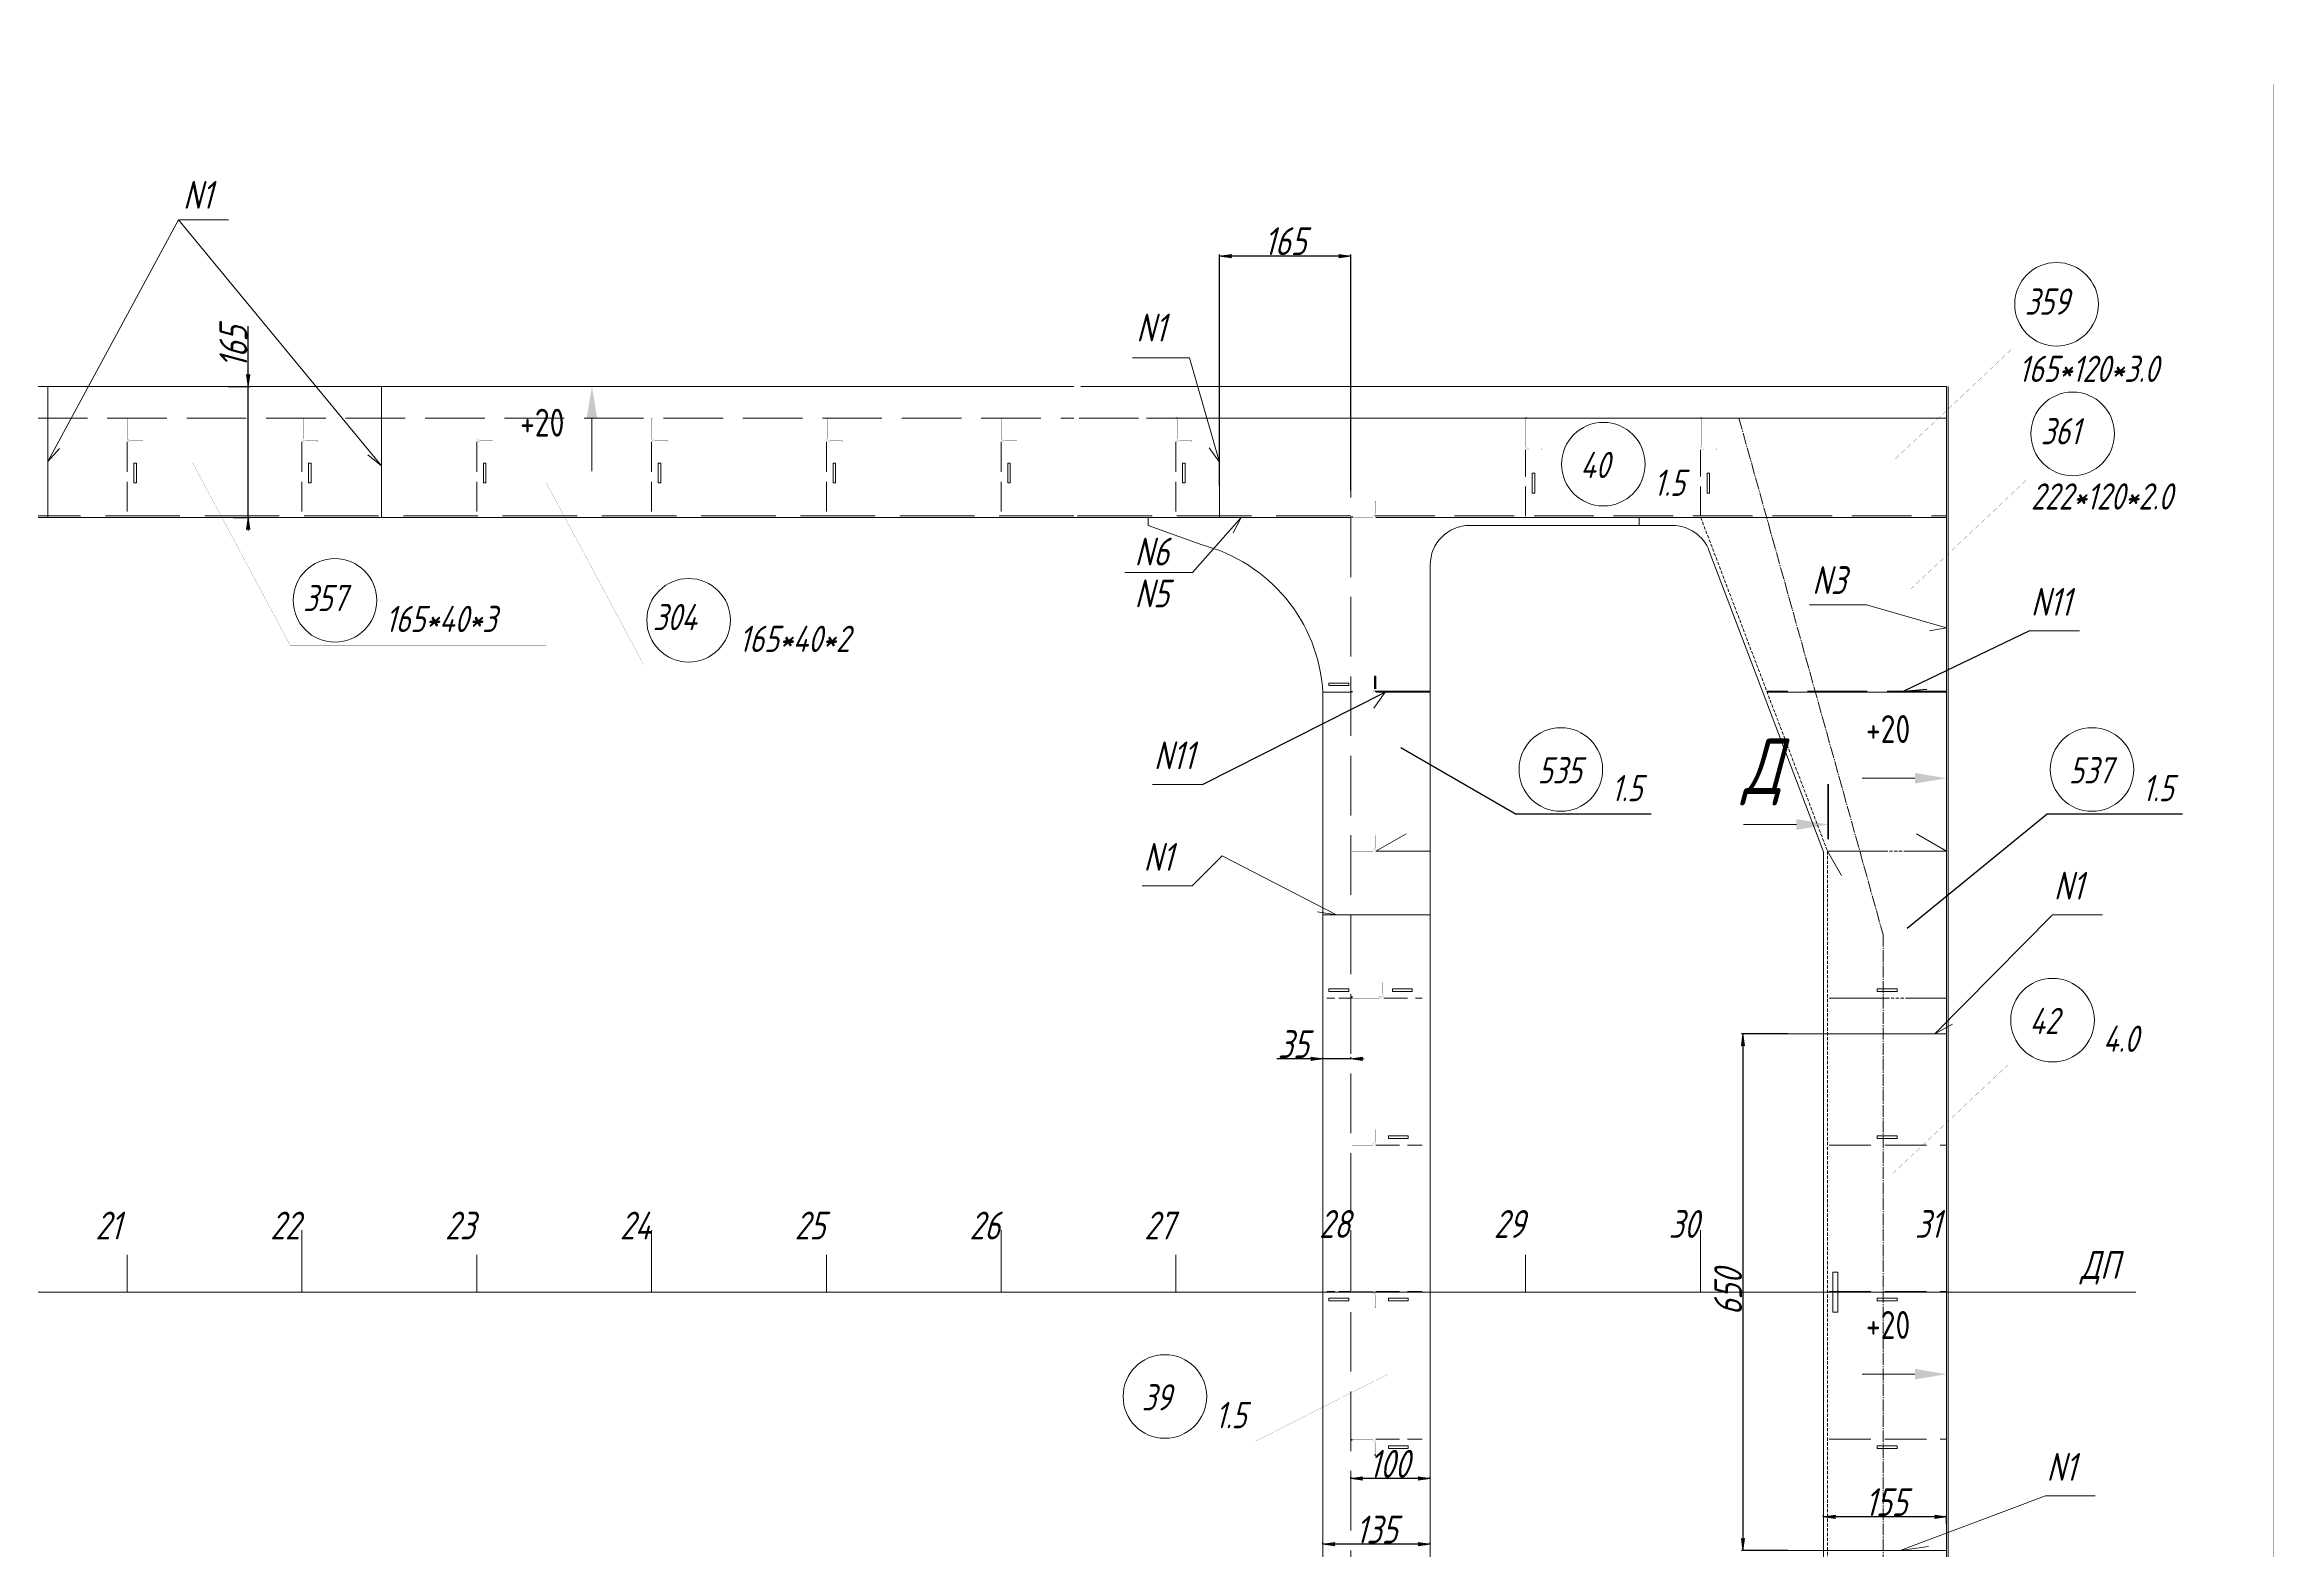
# Model space of a CAD drawing. Header units: millimetres. Extents: x 77380 to 135900, y -26587 to 17301.
# Drawn here: x 99405 to 102212, y 2179 to 4074 of the extents above; entities that cross this region are included whole.
import ezdxf

# ---------------------------------------------------------------- set-up
doc = ezdxf.new("R2010")
doc.units = ezdxf.units.MM
for name, pattern in [('K5LT32768', [0]), ('K5LT32770', [0]), ('K5LT32772', [0]), ('K5LT32780', [0]), ('K5LT32781', [0]), ('K5LT32782', [50, 37.5, -12.5]), ('K5LT32783', [100, 75, -25]), ('K5LT32785', [200, 125, -25, 25, -25]), ('K5LT32786', [100, 75, -25]), ('K5LT32787', [100, 75, -25]), ('K5LT32792', [0]), ('K5LT32816', [40, 30, -10]), ('K5LT32817', [125, 93.75, -31.25]), ('K5LT32823', [70, 52.5, -17.5]), ('K5LT32825', [20, 15, -5]), ('K5LT32831', [0]), ('K5LT32832', [0]), ('K5LT_AXLED', [19.5, 15, -1.5, 1.5, -1.5]), ('K5LT_DASHED', [6, 4, -2]), ('K5LT_THIN', [0])]:
    doc.linetypes.add(name, pattern=pattern)
doc.layers.add('4001', color=7, linetype='Continuous')
doc.styles.add('KDIMTEXTSTYLE', font='GOST_AU.SHX', dxfattribs={"width": 0.96, "oblique": 15, "height": 5})
doc.styles.add('KTEXTSTYLE', font='GOST_AU.SHX', dxfattribs={"width": 0.96, "height": 5})
doc.dimstyles.new('KDIMSTYLE (1.00)', dxfattribs={"dimtxt": 5, "dimasz": 1, "dimexe": 2, "dimexo": 0, "dimgap": 1, "dimtad": 1, "dimtxsty": 'KDIMTEXTSTYLE', "dimsah": 1, "dimcen": 0, "dimdle": 1, "dimadec": 0, "dimazin": 0, "dimtfac": 0.667, "dimtmove": 0, "dimatfit": 3, "dimfxl": 1, "dimtvp": 1, "dimtolj": 1, "dimtzin": 0, "dimarcsym": 0})

# ---------------------------------------------------------------- blocks, each defined once
blk = doc.blocks.new('KDIMARROW_02')
blk.add_hatch(color=0).paths.add_polyline_path([(13.5, 0), (15, 2), (0, 0), (15, -2)])
at = {"color": 0, "linetype": 'K5LT_THIN', "lineweight": 18}
for p, q in [((15, 2), (0, 0)), ((0, 0), (15, -2)), ((0, 0), (17, 0)), ((13.5, 0), (15, 2)), ((15, -2), (13.5, 0))]:
    blk.add_line(p, q, dxfattribs=at)
at = {"layer": '4001', "color": 0, "linetype": 'K5LT_THIN', "lineweight": 18}
blk.add_line((0, 0), (-1, 0), dxfattribs=at)
blk = doc.blocks.new('D128')
at = {"color": 0, "lineweight": -2}
for p, q in [((99661, 3644.3), (99661, 3719.9)), ((99636.3, 3644.3), (99663, 3644.3)), ((99661, 3480.3), (99661, 3643.3)), ((99642.4, 3479.3), (99663, 3479.3))]:
    blk.add_line(p, q, dxfattribs=at)
at = {"layer": 'Defpoints', "color": 0, "lineweight": 100}
for p in [(99636.3, 3644.3), (99661, 3644.3), (99642.4, 3479.3)]:
    blk.add_point(p, dxfattribs=at)
at = {"color": 0, "lineweight": -2}
for p, rotation in [((99661, 3644.3), 90), ((99661, 3479.3), 270)]:
    blk.add_blockref('KDIMARROW_02', p, dxfattribs=dict(at, rotation=rotation))
at = {"color": 7, "insert": (99642.3, 3693.8), "char_height": 5, "attachment_point": 5, "rotation": 90, "style": 'KDIMTEXTSTYLE'}
blk.add_mtext('\\A1;\\H35.0;\\W0.965;\\Q15;\\Q15;\\H35.0;\\W0.965;\\Q15;165\\H35.0;\\W0.965;\\Q15;\\Q15;', dxfattribs=at)
blk = doc.blocks.new('U347')
blk.add_hatch(color=7).paths.add_polyline_path([(99555.2, 18234.3), (99541.9, 18234.3), (99548.6, 18274.3)])
at = {"color": 7, "linetype": 'K5LT32831', "lineweight": 9}
blk.add_line((99548.6, 18234.3), (99548.6, 18167.8), dxfattribs=at)
blk = doc.blocks.new('U444')
at = {"color": 7, "linetype": 'K5LT32780', "const_width": 0.18}
for points in [[(93305.3, 12764.4), (101715.3, 12764.4), (101715.3, 18704.4), (93305.3, 18704.4)], [(93505.3, 12814.4), (101665.3, 12814.4), (101665.3, 18654.4), (93505.3, 18654.4)]]:
    blk.add_lwpolyline(points, close=True, dxfattribs=at)
blk = doc.blocks.new('KDIMARROW_01')
blk.add_hatch(color=0).paths.add_polyline_path([(0, 0), (-15, 2), (-13.5, 0), (-15, -2)])
at = {"color": 0, "linetype": 'K5LT_THIN', "lineweight": 18}
for p, q in [((-13.5, 0), (-15, 2)), ((-15, 2), (0, 0)), ((0, 0), (-15, -2)), ((-15, -2), (-13.5, 0))]:
    blk.add_line(p, q, dxfattribs=at)
at = {"layer": '4001', "color": 0, "linetype": 'K5LT_THIN', "lineweight": 18}
blk.add_line((0, 0), (-1, 0), dxfattribs=at)
blk = doc.blocks.new('*D555')
at = {"color": 0, "lineweight": -2}
for p, q in [((101013.6, 2187.1), (101013.6, 2189.1)), ((101147.6, 2187.1), (101014.6, 2187.1)), ((101148.6, 2187.1), (101148.6, 2189.1))]:
    blk.add_line(p, q, dxfattribs=at)
at = {"layer": 'Defpoints', "color": 0, "lineweight": 100}
for p in [(101013.6, 2187.1), (101013.6, 2187.1), (101148.6, 2187.1)]:
    blk.add_point(p, dxfattribs=at)
at = {"color": 0, "lineweight": -2, "rotation": 180}
blk.add_blockref('KDIMARROW_01', (101013.6, 2187.1), dxfattribs=at)
at = {"color": 0, "lineweight": -2}
blk.add_blockref('KDIMARROW_01', (101148.6, 2187.1), dxfattribs=at)
at = {"color": 7, "insert": (101081.1, 2205.6), "char_height": 5, "attachment_point": 5, "style": 'KDIMTEXTSTYLE'}
blk.add_mtext('\\A1;\\H35.0;\\W0.965;\\Q15;\\H35.0;\\W0.965;\\Q15;\\Q15;135', dxfattribs=at)
blk = doc.blocks.new('*D556')
at = {"color": 0, "lineweight": -2}
for p, q in [((101013.6, 2798), (100955.8, 2798)), ((101013.6, 2798), (101013.6, 2800)), ((101047.6, 2798), (101014.6, 2798)), ((101048.6, 2798), (101048.6, 2800))]:
    blk.add_line(p, q, dxfattribs=at)
at = {"layer": 'Defpoints', "color": 0, "lineweight": 100}
for p in [(101013.6, 2798), (101013.6, 2798), (101048.6, 2798)]:
    blk.add_point(p, dxfattribs=at)
at = {"color": 0, "lineweight": -2, "rotation": 180}
blk.add_blockref('KDIMARROW_02', (101013.6, 2798), dxfattribs=at)
at = {"color": 0, "lineweight": -2}
blk.add_blockref('KDIMARROW_02', (101048.6, 2798), dxfattribs=at)
at = {"color": 7, "insert": (100976.3, 2816.5), "char_height": 5, "attachment_point": 5, "style": 'KDIMTEXTSTYLE'}
blk.add_mtext('\\A1;\\H35.0;\\W0.965;\\Q15;\\H35.0;\\W0.965;\\Q15;\\Q15;35', dxfattribs=at)
blk = doc.blocks.new('*D558')
at = {"color": 0, "lineweight": -2}
for p, q in [((101598.6, 2829.3), (101540.3, 2829.3)), ((101542.3, 2828.3), (101542.3, 2180.3)), ((101598.6, 2179.3), (101540.3, 2179.3))]:
    blk.add_line(p, q, dxfattribs=at)
at = {"layer": 'Defpoints', "color": 0, "lineweight": 100}
for p in [(101598.6, 2829.3), (101542.3, 2179.3), (101598.6, 2179.3)]:
    blk.add_point(p, dxfattribs=at)
at = {"color": 0, "lineweight": -2}
for p, rotation in [((101542.3, 2829.3), 90), ((101542.3, 2179.3), 270)]:
    blk.add_blockref('KDIMARROW_01', p, dxfattribs=dict(at, rotation=rotation))
at = {"color": 7, "insert": (101523.6, 2504.3), "char_height": 5, "attachment_point": 5, "rotation": 90, "style": 'KDIMTEXTSTYLE'}
blk.add_mtext('\\A1;\\H35.0;\\W0.965;\\Q15;\\H35.0;\\W0.965;\\Q15;\\Q15;650', dxfattribs=at)
blk = doc.blocks.new('*D559')
at = {"color": 0, "lineweight": -2}
for p, q in [((100883.6, 3519.1), (100883.6, 3810.3)), ((101047.6, 3808.3), (100884.6, 3808.3)), ((101048.6, 3513.5), (101048.6, 3810.3))]:
    blk.add_line(p, q, dxfattribs=at)
at = {"layer": 'Defpoints', "color": 0, "lineweight": 100}
for p in [(100883.6, 3808.3), (100883.6, 3519.1), (101048.6, 3513.5)]:
    blk.add_point(p, dxfattribs=at)
at = {"color": 0, "lineweight": -2, "rotation": 180}
blk.add_blockref('KDIMARROW_01', (100883.6, 3808.3), dxfattribs=at)
at = {"color": 0, "lineweight": -2}
blk.add_blockref('KDIMARROW_01', (101048.6, 3808.3), dxfattribs=at)
at = {"color": 7, "insert": (100966.1, 3827), "char_height": 5, "attachment_point": 5, "style": 'KDIMTEXTSTYLE'}
blk.add_mtext('\\A1;\\H35.0;\\W0.965;\\Q15;\\Q15;\\H35.0;\\W0.965;\\Q15;165\\H35.0;\\W0.965;\\Q15;\\Q15;', dxfattribs=at)
blk = doc.blocks.new('U344')
blk.add_hatch(color=7).paths.add_polyline_path([(101213.6, 17774.5), (101213.6, 17787.8), (101253.6, 17781.1)])
at = {"color": 7, "linetype": 'K5LT32831', "lineweight": 9}
blk.add_line((101213.6, 17781.1), (101147.1, 17781.1), dxfattribs=at)
blk = doc.blocks.new('U345')
blk.add_hatch(color=7).paths.add_polyline_path([(101213.6, 17024.5), (101213.6, 17037.8), (101253.6, 17031.1)])
at = {"color": 7, "linetype": 'K5LT32831', "lineweight": 9}
blk.add_line((101213.6, 17031.1), (101147.1, 17031.1), dxfattribs=at)
blk = doc.blocks.new('U387')
at = {"color": 7, "linetype": 'K5LT32832', "lineweight": 60}
blk.add_line((101090.6, 17773.8), (101090.6, 17704.3), dxfattribs=at)
blk = doc.blocks.new('U412')
blk.add_hatch(color=7).paths.add_polyline_path([(101050.6, 17716.2), (101050.6, 17729.6), (101090.6, 17722.9)])
at = {"color": 7, "linetype": 'K5LT32831', "lineweight": 9}
blk.add_line((101050.6, 17722.9), (100984.1, 17722.9), dxfattribs=at)
blk = doc.blocks.new('*D560')
at = {"color": 0, "lineweight": -2}
for p, q in [((101048.6, 2269.7), (101048.6, 2271.7)), ((101147.6, 2269.7), (101049.6, 2269.7)), ((101148.6, 2269.7), (101148.6, 2271.7))]:
    blk.add_line(p, q, dxfattribs=at)
at = {"layer": 'Defpoints', "color": 0, "lineweight": 100}
for p in [(101048.6, 2269.7), (101048.6, 2269.7), (101148.6, 2269.7)]:
    blk.add_point(p, dxfattribs=at)
at = {"color": 0, "lineweight": -2, "rotation": 180}
blk.add_blockref('KDIMARROW_01', (101048.6, 2269.7), dxfattribs=at)
at = {"color": 0, "lineweight": -2}
blk.add_blockref('KDIMARROW_01', (101148.6, 2269.7), dxfattribs=at)
at = {"color": 7, "insert": (101097.1, 2288.3), "char_height": 5, "attachment_point": 5, "style": 'KDIMTEXTSTYLE'}
blk.add_mtext('\\A1;{\\H7x;\\W0.965;100}', dxfattribs=at)
blk = doc.blocks.new('*D561')
at = {"color": 0, "lineweight": -2}
for p, q in [((101643.6, 2221.5), (101643.6, 2223.5)), ((101797.6, 2221.5), (101644.6, 2221.5)), ((101798.6, 2212.9), (101798.6, 2223.5))]:
    blk.add_line(p, q, dxfattribs=at)
at = {"layer": 'Defpoints', "color": 0, "lineweight": 100}
for p in [(101643.6, 2221.5), (101643.6, 2221.5), (101798.6, 2212.9)]:
    blk.add_point(p, dxfattribs=at)
at = {"color": 0, "lineweight": -2, "rotation": 180}
blk.add_blockref('KDIMARROW_01', (101643.6, 2221.5), dxfattribs=at)
at = {"color": 0, "lineweight": -2}
blk.add_blockref('KDIMARROW_01', (101798.6, 2221.5), dxfattribs=at)
at = {"color": 7, "insert": (101722.6, 2240.1), "char_height": 5, "attachment_point": 5, "style": 'KDIMTEXTSTYLE'}
blk.add_mtext('\\A1;{\\H7x;\\W0.965;155}', dxfattribs=at)

msp = doc.modelspace()

# ---------------------------------------------------------------- linework, layer by layer
at = {"color": 7, "linetype": 'K5LT_THIN', "lineweight": 18}
for p, q in [((99573.449, 3853.773), (99408.622, 3549.603)), ((99573.449, 3853.773), (99636.27, 3853.773)), ((99573.449, 3853.773), (99828.622, 3544.316)), ((100845.601, 3680.111), (100883.623, 3549.111)), ((99408.622, 3479.338), (99408.622, 3644.337)), ((99828.622, 3644.338), (99828.622, 3479.338)), ((101013.622, 3644.337), (100803.953, 3644.337)), ((101048.436, 3644.338), (100855.983, 3644.338)), ((100883.623, 3644.338), (100883.623, 3479.338)), ((101798.623, 3644.337), (101013.622, 3644.337)), ((101798.623, 1364.337), (101798.623, 3644.337)), ((101798.623, 2504.338), (101798.623, 3644.337)), ((101800.622, 1364.337), (101800.622, 3644.337)), ((100791.477, 3604.338), (101798.623, 3604.338)), ((99408.622, 3549.603), (99423.318, 3565.975)), ((100883.623, 3549.111), (100870.582, 3566.829)), ((99828.622, 3544.316), (99811.502, 3558.131)), ((100793.623, 3479.338), (100793.623, 3469.339)), ((100793.623, 3469.339), (100860.193, 3445.109)), ((100849.432, 3410.008), (100910.895, 3479.266)), ((100910.895, 3479.266), (100900.648, 3459.798)), ((101198.623, 3469.338), (101453.139, 3469.338)), ((101406.452, 3469.338), (101441.835, 3469.338)), ((101411.835, 3479.338), (101411.835, 3469.338)), ((101499.884, 3437.082), (101643.623, 3058.421)), ((101148.623, 1589.338), (101148.623, 3419.338)), ((101697.889, 3369.364), (101798.623, 3340.551)), ((101798.623, 3340.551), (101776.994, 3336.526)), ((101903.004, 3336.614), (101965.826, 3336.614)), ((101013.622, 3259.338), (101049.203, 3259.338)), ((101091.742, 3259.338), (101077.633, 3239.447)), ((100799.324, 3143.384), (100862.145, 3143.384)), ((101760.47, 3081.368), (101798.623, 3059.338)), ((101030.83, 2979.338), (100886.842, 3053.338)), ((101643.623, 3058.421), (101643.623, 1950.254)), ((101666.235, 3028.81), (101648.623, 3059.338)), ((100786.295, 3015.579), (100849.117, 3015.579)), ((101030.83, 2979.338), (101006.805, 2983.009)), ((101931.936, 2979.338), (101783.791, 2829.338)), ((101931.936, 2979.338), (101994.758, 2979.338)), ((101783.791, 2829.338), (101805.963, 2841.675)), ((101643.623, 2829.338), (101798.623, 2829.338)), ((101643.623, 2688.627), (101643.623, 2756.244)), ((101798.623, 2689.338), (101798.623, 2756.244)), ((101048.622, 2504.338), (101048.622, 2582.463)), ((101798.622, 2504.338), (101798.622, 2551.213)), ((101148.623, 2504.338), (101148.623, 2239.734)), ((101798.623, 1364.337), (101798.623, 2504.338)), ((101048.623, 2269.734), (101148.623, 2269.734)), ((101922.874, 2247.822), (101739.91, 2179.338)), ((101922.874, 2247.822), (101985.695, 2247.822)), ((101739.91, 2179.338), (101775.98, 2184.114))]:
    msp.add_line(p, q, dxfattribs=at)
at = {"color": 7, "linetype": 'K5LT32780', "lineweight": 18}
for p, q in [((100845.601, 3680.111), (100773.919, 3680.111)), ((100764.113, 3410.008), (100849.432, 3410.008)), ((101697.889, 3369.364), (101626.207, 3369.364))]:
    msp.add_line(p, q, dxfattribs=at)
at = {"color": 3, "linetype": 'K5LT32768', "lineweight": 18, "true_color": 0x00ff00}
for p, q in [((100699.982, 3644.338), (98098.461, 3644.338)), ((100699.982, 3644.337), (98218.623, 3644.337)), ((101048.436, 3644.338), (100708.831, 3644.338)), ((101013.622, 3644.337), (100708.831, 3644.337)), ((101798.623, 3644.337), (101013.622, 3644.337)), ((101798.623, 1364.338), (101798.623, 3644.337)), ((101798.623, 2504.338), (101798.623, 3644.337)), ((101800.622, 1364.338), (101800.622, 3644.337)), ((98133.623, 3479.338), (100699.982, 3479.338)), ((100699.873, 3479.338), (101048.623, 3479.338)), ((101080.122, 3479.338), (101798.623, 3479.338)), ((101013.622, 3259.338), (101013.622, 1749.337)), ((101080.122, 3259.338), (101148.623, 3259.338)), ((101572.703, 3259.338), (101798.623, 3259.338)), ((101013.622, 2979.338), (101148.623, 2979.338)), ((101598.623, 2829.338), (101798.623, 2829.338)), ((101798.623, 1364.338), (101798.623, 2504.338)), ((101798.623, 2179.338), (101598.623, 2179.338))]:
    msp.add_line(p, q, dxfattribs=at)
at = {"color": 6, "linetype": 'K5LT32783', "lineweight": 18, "true_color": 0xff00ff}
for p, q in [((97783.622, 3604.338), (100699.982, 3604.338)), ((100706.66, 3604.338), (101798.623, 3604.338)), ((101048.623, 1404.338), (101048.623, 3604.338)), ((101079.364, 3481.338), (101798.623, 3481.338)), ((101148.623, 3260.674), (101078.804, 3260.656)), ((101798.623, 3260.838), (101572.156, 3260.781))]:
    msp.add_line(p, q, dxfattribs=at)
at = {"color": 7, "linetype": 'K5LT_THIN'}
for p, q in [((100830.122, 3604.338), (100828.622, 3604.338)), ((101270.122, 3604.338), (101268.622, 3604.338)), ((101490.123, 3604.338), (101488.623, 3604.338)), ((101050.123, 3480.838), (101050.123, 3479.338)), ((101050.123, 3260.838), (101050.123, 3259.338)), ((101080.123, 3279.338), (101078.623, 3279.338)), ((101078.623, 3279.338), (101078.623, 3263.838)), ((101080.123, 3263.838), (101080.123, 3279.338)), ((101050.123, 2876.337), (101050.123, 2874.337)), ((101050.123, 2317.837), (101050.123, 2319.337)), ((101080.123, 2299.337), (101078.623, 2299.337))]:
    msp.add_line(p, q, dxfattribs=at)
at = {"color": 30, "linetype": 'K5LT_AXLED', "lineweight": 18, "true_color": 0xff8000}
for p, q in [((101537.123, 3604.338), (101718.623, 2954.338)), ((101718.623, 2954.338), (101718.623, 2039.683)), ((100805.639, 2504.338), (102036.556, 2504.338))]:
    msp.add_line(p, q, dxfattribs=at)
at = {"color": 2, "linetype": 'K5LT32782', "lineweight": 18, "true_color": 0xffff00}
for p, q in [((99508.622, 3574.338), (99508.622, 3481.338)), ((99728.622, 3574.338), (99728.622, 3481.338)), ((99948.623, 3574.338), (99948.623, 3481.338)), ((100168.622, 3574.338), (100168.622, 3481.338)), ((100388.623, 3574.338), (100388.623, 3481.338)), ((100608.622, 3574.338), (100608.622, 3481.338)), ((100828.622, 3574.337), (100828.622, 3481.338)), ((99520.188, 3547.862), (99517.057, 3547.862)), ((99517.057, 3547.862), (99517.057, 3522.813)), ((99520.188, 3522.813), (99520.188, 3547.862)), ((99740.188, 3547.862), (99737.057, 3547.862)), ((99737.057, 3547.862), (99737.057, 3522.813)), ((99740.188, 3522.813), (99740.188, 3547.862)), ((99960.188, 3547.862), (99957.057, 3547.862)), ((99957.057, 3547.862), (99957.057, 3522.813)), ((99960.188, 3522.813), (99960.188, 3547.862)), ((100180.188, 3547.862), (100177.057, 3547.862)), ((100177.057, 3547.862), (100177.057, 3522.813)), ((100180.188, 3522.813), (100180.188, 3547.862)), ((100400.188, 3547.862), (100397.057, 3547.862)), ((100397.057, 3547.862), (100397.057, 3522.813)), ((100400.188, 3522.813), (100400.188, 3547.862)), ((100620.188, 3547.862), (100617.057, 3547.862)), ((100617.057, 3547.862), (100617.057, 3522.813)), ((100620.188, 3522.813), (100620.188, 3547.862)), ((100840.188, 3547.862), (100837.057, 3547.862)), ((100837.057, 3547.862), (100837.057, 3522.813)), ((100840.188, 3522.813), (100840.188, 3547.862)), ((101268.622, 3480.838), (101268.622, 3564.338)), ((101488.623, 3480.838), (101488.623, 3564.338)), ((99517.057, 3522.813), (99520.188, 3522.813)), ((99737.057, 3522.813), (99740.188, 3522.813)), ((99957.057, 3522.813), (99960.188, 3522.813)), ((100177.057, 3522.813), (100180.188, 3522.813)), ((100397.057, 3522.813), (100400.188, 3522.813)), ((100617.057, 3522.813), (100620.188, 3522.813)), ((100837.057, 3522.813), (100840.188, 3522.813))]:
    msp.add_line(p, q, dxfattribs=at)
at = {"color": 2, "linetype": 'K5LT32787', "lineweight": 18, "true_color": 0xffff00}
for p, q in [((101280.188, 3535.112), (101277.057, 3535.112)), ((101277.057, 3535.112), (101277.057, 3510.064)), ((101277.057, 3510.064), (101280.188, 3510.064)), ((101280.188, 3510.064), (101280.188, 3535.112)), ((101500.188, 3535.112), (101497.057, 3535.112)), ((101497.057, 3535.112), (101497.057, 3510.064)), ((101497.057, 3510.064), (101500.188, 3510.064)), ((101500.188, 3510.064), (101500.188, 3535.112)), ((101650.623, 2874.337), (101798.623, 2874.337))]:
    msp.add_line(p, q, dxfattribs=at)
at = {"color": 3, "linetype": 'K5LT32817', "lineweight": 18, "true_color": 0x00ff00}
for p, q in [((100699.982, 3481.338), (98133.623, 3481.338)), ((101048.62, 3481.338), (100699.982, 3481.338))]:
    msp.add_line(p, q, dxfattribs=at)
at = {"color": 7, "linetype": 'K5LT_DASHED', "lineweight": 18}
for p, q in [((101489.192, 3479.338), (101648.623, 3059.338)), ((101648.623, 3059.338), (101648.623, 1949.337)), ((101648.623, 3059.338), (101798.623, 3059.338)), ((101650.623, 2874.337), (101798.623, 2874.337))]:
    msp.add_line(p, q, dxfattribs=at)
at = {"color": 7}
for p, q in [((101903.004, 3336.614), (101744.726, 3260.824)), ((100862.145, 3143.384), (101091.742, 3259.338)), ((101744.726, 3260.824), (101773.504, 3263.435)), ((100886.842, 3053.338), (100849.117, 3015.579))]:
    msp.add_line(p, q, dxfattribs=at)
at = {"color": 2, "linetype": 'K5LT32825', "lineweight": 18, "true_color": 0xffff00}
for p, q in [((101048.623, 3259.338), (101018.623, 3259.338)), ((101048.623, 2874.337), (101018.623, 2874.337)), ((101048.623, 2505.088), (101018.623, 2505.088))]:
    msp.add_line(p, q, dxfattribs=at)
at = {"color": 2, "linetype": 'K5LT32816', "lineweight": 18, "true_color": 0xffff00}
for p, q in [((101021.098, 3267.772), (101021.098, 3270.904)), ((101021.098, 3270.904), (101046.147, 3270.904)), ((101046.147, 3267.772), (101021.098, 3267.772)), ((101046.147, 3270.904), (101046.147, 3267.772)), ((101021.098, 2882.772), (101021.098, 2885.903)), ((101021.098, 2885.903), (101046.147, 2885.903)), ((101046.147, 2882.772), (101021.098, 2882.772)), ((101046.147, 2885.903), (101046.147, 2882.772)), ((101090.123, 2874.337), (101138.623, 2874.337)), ((101126.097, 2885.903), (101101.048, 2885.903)), ((101101.048, 2885.903), (101101.048, 2882.772)), ((101101.048, 2882.772), (101126.097, 2882.772)), ((101126.097, 2882.772), (101126.097, 2885.903)), ((101121.097, 2700.904), (101096.048, 2700.904)), ((101096.048, 2700.904), (101096.048, 2697.773)), ((101096.048, 2697.773), (101121.097, 2697.773)), ((101096.048, 2697.773), (101121.097, 2697.773)), ((101121.097, 2697.773), (101121.097, 2700.904)), ((101080.122, 2689.338), (101138.623, 2689.338)), ((101080.122, 2689.338), (101138.623, 2689.338)), ((101080.122, 2505.088), (101138.623, 2505.088)), ((101021.098, 2496.654), (101021.098, 2493.523)), ((101046.147, 2496.654), (101021.098, 2496.654)), ((101021.098, 2493.523), (101046.147, 2493.523)), ((101046.147, 2493.523), (101046.147, 2496.654)), ((101096.048, 2493.523), (101096.048, 2496.654)), ((101096.048, 2496.654), (101121.097, 2496.654)), ((101121.097, 2493.523), (101096.048, 2493.523)), ((101121.097, 2496.654), (101121.097, 2493.523)), ((101080.122, 2319.337), (101138.623, 2319.337)), ((101096.048, 2307.772), (101096.048, 2310.903)), ((101096.048, 2310.903), (101121.097, 2310.903)), ((101121.097, 2307.772), (101096.048, 2307.772)), ((101121.097, 2310.903), (101121.097, 2307.772))]:
    msp.add_line(p, q, dxfattribs=at)
at = {"color": 1, "linetype": 'K5LT32772', "true_color": 0xff0000}
for p, q in [((101111.527, 3189.81), (101256.676, 3105.78)), ((101426.782, 3105.78), (101256.676, 3105.78)), ((102095.346, 3105.78), (101925.239, 3105.78))]:
    msp.add_line(p, q, dxfattribs=at)
at = {"color": 1}
msp.add_line((101925.239, 3105.78), (101748.888, 2961.916), dxfattribs=at)
at = {"color": 1, "linetype": 'K5LT32785', "lineweight": 18, "true_color": 0xff0000}
for p, q in [((101118.275, 3081.368), (101080.122, 3059.338)), ((101760.47, 3081.368), (101798.623, 3059.338))]:
    msp.add_line(p, q, dxfattribs=at)
at = {"color": 1, "linetype": 'K5LT32786', "lineweight": 18, "true_color": 0xff0000}
for p, q in [((101080.122, 3059.338), (101148.623, 3059.338)), ((101648.623, 3059.338), (101798.623, 3059.338))]:
    msp.add_line(p, q, dxfattribs=at)
at = {"color": 1, "linetype": 'K5LT32772', "lineweight": 18, "true_color": 0xff0000}
for p, q in [((101666.235, 3028.81), (101648.623, 3059.338)), ((101661.748, 2529.338), (101655.498, 2529.338)), ((101655.498, 2529.338), (101655.498, 2479.338)), ((101661.748, 2479.338), (101661.748, 2529.338)), ((94086.219, 2504.338), (102036.556, 2504.338)), ((100646.938, 2504.338), (102036.556, 2504.338)), ((101655.498, 2479.338), (101661.748, 2479.338))]:
    msp.add_line(p, q, dxfattribs=at)
at = {"color": 2, "linetype": 'K5LT32770', "lineweight": 18, "true_color": 0xffff00}
for p, q in [((101736.347, 2885.903), (101711.298, 2885.903)), ((101711.298, 2885.903), (101711.298, 2882.772)), ((101711.298, 2882.772), (101736.347, 2882.772)), ((101736.347, 2882.772), (101736.347, 2885.903)), ((101736.347, 2700.904), (101711.298, 2700.904)), ((101711.298, 2700.904), (101711.298, 2697.773)), ((101711.298, 2697.773), (101736.347, 2697.773)), ((101736.347, 2697.773), (101736.347, 2700.904)), ((101711.298, 2493.523), (101711.298, 2496.654)), ((101711.298, 2496.654), (101736.347, 2496.654)), ((101736.347, 2493.523), (101711.298, 2493.523)), ((101736.347, 2496.654), (101736.347, 2493.523)), ((101711.298, 2307.772), (101711.298, 2310.903)), ((101711.298, 2310.903), (101736.347, 2310.903)), ((101736.347, 2307.772), (101711.298, 2307.772)), ((101736.347, 2310.903), (101736.347, 2307.772))]:
    msp.add_line(p, q, dxfattribs=at)
at = {"color": 2, "linetype": 'K5LT32823', "lineweight": 18, "true_color": 0xffff00}
for p, q in [((101650.623, 2689.338), (101798.623, 2689.338)), ((101650.623, 2505.088), (101798.623, 2505.088)), ((101650.623, 2319.337), (101798.623, 2319.337))]:
    msp.add_line(p, q, dxfattribs=at)
at = {"color": 1, "linetype": 'K5LT32781', "lineweight": 0, "true_color": 0xff0000}
for p, q in [((99728.622, 2504.338), (99728.622, 2582.463)), ((100168.622, 2504.338), (100168.622, 2582.463)), ((100608.623, 2504.338), (100608.623, 2582.463)), ((101048.622, 2504.338), (101048.622, 2582.463)), ((101048.622, 2504.338), (101048.622, 2582.463)), ((101488.623, 2504.338), (101488.623, 2582.463)), ((101488.623, 2504.338), (101488.623, 2582.463)), ((99508.622, 2504.338), (99508.622, 2551.213)), ((99948.622, 2504.338), (99948.622, 2551.213)), ((100388.622, 2504.338), (100388.622, 2551.213)), ((100828.622, 2504.338), (100828.622, 2551.213)), ((101268.622, 2504.338), (101268.622, 2551.213)), ((101268.622, 2504.338), (101268.622, 2551.213)), ((101798.622, 2504.338), (101798.622, 2551.213)), ((101798.622, 2504.338), (101798.622, 2551.213))]:
    msp.add_line(p, q, dxfattribs=at)
at = {"color": 1, "linetype": 'K5LT32772', "true_color": 0xff0000, "const_width": 0.18}
for points in [[(101733.485, 3552.526), (101880.576, 3691.302), (102065.901, 3691.302)], [(99591.121, 3547.862), (99713.797, 3318.653), (100036.227, 3318.653)], [(100036.227, 3522.813), (100158.903, 3293.604), (100481.333, 3293.604)], [(101753.733, 3389.364), (101900.824, 3528.14), (102086.149, 3528.14)], [(101728.485, 2651.526), (101875.576, 2790.302), (102060.901, 2790.302)], [(101094.911, 2400.683), (100928.487, 2316.654), (100758.38, 2316.654)]]:
    msp.add_lwpolyline(points, dxfattribs=at)
at = {"color": 5, "linetype": 'K5LT32792', "true_color": 0x0000ff, "const_width": 0.18}
for points in [[(99510.122, 3604.338), (99508.622, 3604.338), (99508.622, 3578.838, 0.41421356), (99513.122, 3574.338), (99528.622, 3574.338), (99528.622, 3575.838), (99513.122, 3575.838, -0.41421356), (99510.122, 3578.838)], [(99730.122, 3604.338), (99728.622, 3604.338), (99728.622, 3578.838, 0.41421356), (99733.122, 3574.338), (99748.622, 3574.338), (99748.622, 3575.838), (99733.122, 3575.838, -0.41421356), (99730.122, 3578.838)], [(99950.123, 3604.338), (99948.623, 3604.338), (99948.623, 3578.838, 0.41421356), (99953.123, 3574.338), (99968.623, 3574.338), (99968.623, 3575.838), (99953.123, 3575.838, -0.41421356), (99950.123, 3578.838)], [(100170.122, 3604.338), (100168.622, 3604.338), (100168.622, 3578.838, 0.41421356), (100173.122, 3574.338), (100188.622, 3574.338), (100188.622, 3575.838), (100173.122, 3575.838, -0.41421356), (100170.122, 3578.838)], [(100390.123, 3604.338), (100388.623, 3604.338), (100388.623, 3578.838, 0.41421356), (100393.123, 3574.338), (100408.623, 3574.338), (100408.623, 3575.838), (100393.123, 3575.838, -0.41421356), (100390.123, 3578.838)], [(100610.122, 3604.338), (100608.622, 3604.338), (100608.622, 3578.838, 0.41421356), (100613.122, 3574.338), (100628.622, 3574.338), (100628.622, 3575.838), (100613.122, 3575.838, -0.41421356), (100610.122, 3578.838)], [(100830.122, 3604.338), (100828.622, 3604.338), (100828.622, 3578.838, 0.41421356), (100833.122, 3574.338), (100848.622, 3574.338), (100848.622, 3575.838), (100833.122, 3575.838, -0.41421356), (100830.122, 3578.838)], [(101270.122, 3604.338), (101268.622, 3604.338), (101268.622, 3568.838, 0.41421356), (101273.122, 3564.338), (101288.622, 3564.338), (101288.622, 3565.838), (101273.122, 3565.838, -0.41421356), (101270.122, 3568.838)], [(101490.123, 3604.338), (101488.623, 3604.338), (101488.623, 3568.838, 0.41421356), (101493.123, 3564.338), (101508.623, 3564.338), (101508.623, 3565.838), (101493.123, 3565.838, -0.41421356), (101490.123, 3568.838)], [(101050.123, 3480.838), (101050.123, 3479.338), (101075.623, 3479.338, 0.41421356), (101080.123, 3483.838), (101080.123, 3499.338), (101078.623, 3499.338), (101078.623, 3483.838, -0.41421356), (101075.623, 3480.838)], [(101050.123, 3260.838), (101050.123, 3259.338), (101075.623, 3259.338, 0.41421356), (101080.123, 3263.838), (101080.123, 3279.338), (101078.623, 3279.338), (101078.623, 3263.838, -0.41421356), (101075.623, 3260.838)], [(101050.123, 3060.838), (101050.123, 3059.338), (101075.623, 3059.338, 0.41421356), (101080.123, 3063.838), (101080.123, 3079.338), (101078.623, 3079.338), (101078.623, 3063.838, -0.41421356), (101075.623, 3060.838)], [(101088.123, 2894.337), (101088.123, 2880.337, -0.41421356), (101084.123, 2876.337), (101050.123, 2876.337), (101050.123, 2874.337), (101084.123, 2874.337, 0.41421356), (101090.123, 2880.337), (101090.123, 2894.337)], [(101050.123, 2690.838), (101050.123, 2689.338), (101075.623, 2689.338, 0.41421356), (101080.123, 2693.838), (101080.123, 2709.338), (101078.623, 2709.338), (101078.623, 2693.838, -0.41421356), (101075.623, 2690.838)], [(101050.123, 2503.588), (101050.123, 2505.088), (101075.623, 2505.088, -0.41421356), (101080.123, 2500.588), (101080.123, 2485.088), (101078.623, 2485.088), (101078.623, 2500.588, 0.41421356), (101075.623, 2503.588)], [(101050.123, 2317.837), (101050.123, 2319.337), (101075.623, 2319.337, -0.41421356), (101080.123, 2314.837), (101080.123, 2299.337), (101078.623, 2299.337), (101078.623, 2314.837, 0.41421356), (101075.623, 2317.837)]]:
    msp.add_lwpolyline(points, format="xyb", close=True, dxfattribs=at)
at = {"color": 1, "linetype": 'K5LT32772', "lineweight": 18, "true_color": 0xff0000}
for centre in [(101936.936, 3747.662), (101957.185, 3584.5), (101366.578, 3546.433), (99770.157, 3375.012), (100215.263, 3349.964), (101313.036, 3162.141), (101981.6, 3162.141), (101931.936, 2846.662), (100814.741, 2373.014)]:
    msp.add_circle(centre, 52.603, dxfattribs=at)
at = {"color": 7, "linetype": 'K5LT_THIN', "lineweight": 18}
for centre, radius, start, end in [((101198.623, 3419.338), 50, 90, 180), ((101453.139, 3419.338), 50, 20.786594, 90), ((100809.711, 3247.171), 204.274, 3.414596, 75.692368)]:
    msp.add_arc(centre, radius, start, end, dxfattribs=at)

# ---------------------------------------------------------------- block references
for name, p in [('U444', (545.046, -14630.011)), ('U347', (545.046, -14630.011)), ('U344', (545.046, -14630.011)), ('U387', (559.018, -14630.011)), ('U412', (559.018, -14630.011)), ('U345', (545.046, -14630.011))]:
    msp.add_blockref(name, p)

# ---------------------------------------------------------------- texts
at = {"color": 7, "char_height": 2.5, "attachment_point": 1, "style": 'KTEXTSTYLE'}
for s, insert in [('\\H3.5;\\W0.965;\\Q15;\\Q15;\\H35.00;N1', (99578.971, 3902.773)), ('\\H3.5;\\W0.965;\\Q15;\\Q15;\\H33.00;{\\c255;359}', (101896.878, 3767.525)), ('\\H3.5;\\W0.965;\\Q15;\\Q15;\\H35.00;N1', (100778.76, 3735.759)), ('\\H3.5;\\W0.965;\\Q15;\\Q15;\\H33.00;165*120*3.0', (101888.976, 3682.903)), ('\\H3.5;\\W0.965;\\Q15;\\Q0;\\H35.00;+20', (100003.196, 3616.129)), ('\\H3.5;\\W0.965;\\Q15;\\Q15;\\H33.00;{\\c255;361}', (101917.127, 3604.363)), ('\\H3.5;\\W0.965;\\Q15;\\Q15;\\H33.00;{\\c255;40}', (101337.411, 3561.933)), ('\\H3.5;\\W0.965;\\Q15;\\Q15;\\H33.00;{\\c255;1.5}', (101429.983, 3539.511)), ('\\H3.5;\\W0.965;\\Q15;\\Q15;\\H33.00;222*120*2.0', (101904.55, 3522.282)), ('\\H3.5;\\W0.965;\\Q15;\\Q15;\\H35.00;N6', (100776.614, 3453.86)), ('\\H3.5;\\W0.965;\\Q15;\\Q15;\\H35.00;N5', (100776.614, 3401.155)), ('\\H3.5;\\W0.965;\\Q15;\\Q15;\\H35.00;N3', (101629.417, 3417.932)), ('\\H3.5;\\W0.965;\\Q15;\\Q15;\\H33.00;{\\c255;357}', (99730.099, 3394.431)), ('\\H3.5;\\W0.965;\\Q15;\\Q15;\\H33.00;{\\c255;304}', (100170.32, 3370.439)), ('{\\H14x;\\Q15;\\W0.965;N11}', (101904.527, 3390.614)), ('\\H3.5;\\W0.965;\\Q15;\\Q15;\\H33.00;{\\c255;165*40*3}', (99833.562, 3368.091)), ('\\H3.5;\\W0.965;\\Q15;\\Q15;\\H33.00;{\\c255;165*40*2}', (100278.668, 3343.042)), ('\\H3.5;\\W0.965;\\Q15;\\Q0;\\H35.00;+20', (101697.069, 3230.565)), ('\\H3.5;\\W0.965;\\Q15;\\Q15;\\H70.00;Д', (101542.061, 3201.279)), ('{\\H14x;\\Q15;\\W0.965;N11}', (100800.846, 3197.384)), ('{\\H13.2x;\\Q15;\\W0.965;\\C1;\\c255;535}', (101283.869, 3177.641)), ('{\\H13.2x;\\Q15;\\W0.965;\\C1;\\c255;537}', (101952.433, 3177.641)), ('\\H3.5;\\W0.965;\\Q15;\\Q15;\\H33.00;{\\c255;1.5}', (101376.441, 3155.219)), ('\\H3.5;\\W0.965;\\Q15;\\Q15;\\H33.00;{\\c255;1.5}', (102045.004, 3155.219)), ('\\H3.5;\\W0.965;\\Q15;\\Q15;\\H35.00;N1', (100787.818, 3069.579)), ('\\H3.5;\\W0.965;\\Q15;\\Q15;\\H35.00;N1', (101933.459, 3033.338)), ('\\H3.5;\\W0.965;\\Q15;\\Q15;\\H33.00;{\\c255;42}', (101902.769, 2862.162)), ('\\H3.5;\\W0.965;\\Q15;\\Q15;\\H33.00;{\\c255;4.0}', (101995.341, 2839.741)), ('\\H3.5;\\W0.965;\\Q15;\\Q15;\\H35.00;ДП', (101967.22, 2556.099)), ('\\H3.5;\\W0.965;\\Q15;\\Q15;\\H35.00;ДП', (101967.22, 2556.098)), ('\\H3.5;\\W0.965;\\Q15;\\Q0;\\H35.00;+20', (101697.069, 2480.562)), ('\\H3.5;\\W0.965;\\Q15;\\Q15;\\H33.00;{\\c255;39}', (100785.574, 2388.514)), ('\\H3.5;\\W0.965;\\Q15;\\Q15;\\H33.00;{\\c255;1.5}', (100878.145, 2366.092)), ('\\H3.5;\\W0.965;\\Q15;\\Q15;\\H35.00;N1', (101924.396, 2301.822))]:
    msp.add_mtext(s, dxfattribs=dict(at, insert=insert))
at = {"color": 7, "char_height": 2.5, "attachment_point": 1, "rotation": 359.999999, "style": 'KTEXTSTYLE'}
for s, insert in [('\\H3.5;\\W0.965;\\Q15;\\Q15;\\H35.00;{\\c255;21}', (99468.727, 2605.673)), ('\\H3.5;\\W0.965;\\Q15;\\Q15;\\H35.00;{\\c255;22}', (99688.727, 2605.673)), ('\\H3.5;\\W0.965;\\Q15;\\Q15;\\H35.00;{\\c255;23}', (99908.727, 2605.673)), ('\\H3.5;\\W0.965;\\Q15;\\Q15;\\H35.00;{\\c255;24}', (100128.727, 2605.673)), ('\\H3.5;\\W0.965;\\Q15;\\Q15;\\H35.00;{\\c255;25}', (100348.727, 2605.673)), ('\\H3.5;\\W0.965;\\Q15;\\Q15;\\H35.00;{\\c255;26}', (100568.727, 2605.673)), ('\\H3.5;\\W0.965;\\Q15;\\Q15;\\H35.00;{\\c255;27}', (100788.727, 2605.673)), ('\\H3.5;\\W0.965;\\Q15;\\Q15;\\H35.00;{\\c255;28}', (101008.727, 2607.673)), ('\\H3.5;\\W0.965;\\Q15;\\Q15;\\H35.00;{\\c255;28}', (101008.727, 2607.672)), ('\\H3.5;\\W0.965;\\Q15;\\Q15;\\H35.00;{\\c255;29}', (101228.727, 2607.673)), ('\\H3.5;\\W0.965;\\Q15;\\Q15;\\H35.00;{\\c255;29}', (101228.727, 2607.672)), ('\\H3.5;\\W0.965;\\Q15;\\Q15;\\H35.00;{\\c255;30}', (101448.727, 2607.673)), ('\\H3.5;\\W0.965;\\Q15;\\Q15;\\H35.00;{\\c255;30}', (101448.727, 2607.672)), ('\\H3.5;\\W0.965;\\Q15;\\Q15;\\H35.00;{\\c255;31}', (101758.727, 2607.673)), ('\\H3.5;\\W0.965;\\Q15;\\Q15;\\H35.00;{\\c255;31}', (101758.727, 2607.672))]:
    msp.add_mtext(s, dxfattribs=dict(at, insert=insert))

# ---------------------------------------------------------------- dimensions: what is measured, and where the dimension line sits
at = {"color": 7}
dim = msp.add_linear_dim(base=(100883.623, 3808.347), p1=(101048.623, 3513.46), p2=(100883.623, 3519.098), dimstyle='KDIMSTYLE (1.00)', override={"dimexo": 0, "dimpost": '\\H35.0;\\W0.965;\\Q15;\\Q15;\\H35.0;\\W0.965;\\Q15;<>\\H35.0;\\W0.965;\\Q15;\\Q15;', "dimblk1": 'KDIMARROW_01', "dimblk2": 'KDIMARROW_01', "dimse1": 0, "dimse2": 0, "dimclrt": 7, "dimtolj": 1}, dxfattribs=at)
dim.commit()
dim.dimension.update_dxf_attribs({"geometry": '*D559', "text_midpoint": (100966.123, 3808.347), "dimtype": 160})
dim = msp.add_linear_dim(base=(99660.983, 3644.338), p1=(99642.353, 3479.338), p2=(99636.27, 3644.338), angle=90, dimstyle='KDIMSTYLE (1.00)', override={"dimexo": 0, "dimpost": '\\H35.0;\\W0.965;\\Q15;\\Q15;\\H35.0;\\W0.965;\\Q15;<>\\H35.0;\\W0.965;\\Q15;\\Q15;', "dimblk1": 'KDIMARROW_02', "dimblk2": 'KDIMARROW_02', "dimse1": 0, "dimse2": 0, "dimclrt": 7, "dimtolj": 1}, dxfattribs=at)
dim.commit()
dim.dimension.update_dxf_attribs({"geometry": 'D128', "text_midpoint": (99660.983, 3693.774), "dimtype": 160})
for base, p1, p2, text, override, picture, middle in [((101013.622, 2797.963), (101048.623, 2797.963), (101013.622, 2797.963), '\\H35.0;\\W0.965;\\Q15;\\H35.0;\\W0.965;\\Q15;\\Q15;35', {"dimexo": 0, "dimblk1": 'KDIMARROW_02', "dimblk2": 'KDIMARROW_02', "dimse1": 0, "dimse2": 0, "dimclrt": 7, "dimtolj": 1}, '*D556', (100976.275, 2797.963)), ((101048.623, 2269.734), (101148.623, 2269.734), (101048.623, 2269.734), '{\\H7x;\\W0.965;100}', {"dimblk1": 'KDIMARROW_01', "dimblk2": 'KDIMARROW_01', "dimclrt": 7}, '*D560', (101097.149, 2269.734)), ((101643.623, 2221.546), (101798.623, 2212.921), (101643.623, 2221.546), '{\\H7x;\\W0.965;155}', {"dimblk1": 'KDIMARROW_01', "dimblk2": 'KDIMARROW_01', "dimclrt": 7}, '*D561', (101722.638, 2221.546)), ((101013.622, 2187.102), (101148.623, 2187.102), (101013.622, 2187.102), '\\H35.0;\\W0.965;\\Q15;\\H35.0;\\W0.965;\\Q15;\\Q15;135', {"dimexo": 0, "dimblk1": 'KDIMARROW_01', "dimblk2": 'KDIMARROW_01', "dimse1": 0, "dimse2": 0, "dimclrt": 7, "dimtolj": 1}, '*D555', (101081.122, 2187.102))]:
    dim = msp.add_linear_dim(base=base, p1=p1, p2=p2, text=text, dimstyle='KDIMSTYLE (1.00)', override=override, dxfattribs=at)
    dim.commit()
    dim.dimension.update_dxf_attribs({"geometry": picture, "text_midpoint": middle, "dimtype": 160})
dim = msp.add_linear_dim(base=(101542.259, 2179.338), p1=(101598.623, 2829.338), p2=(101598.623, 2179.338), angle=90, text='\\H35.0;\\W0.965;\\Q15;\\H35.0;\\W0.965;\\Q15;\\Q15;650', dimstyle='KDIMSTYLE (1.00)', override={"dimexo": 0, "dimblk1": 'KDIMARROW_01', "dimblk2": 'KDIMARROW_01', "dimse1": 0, "dimse2": 0, "dimclrt": 7, "dimtolj": 1}, dxfattribs=at)
dim.commit()
dim.dimension.update_dxf_attribs({"geometry": '*D558', "text_midpoint": (101542.259, 2504.338), "dimtype": 160})

doc.saveas('drawing.dxf')
